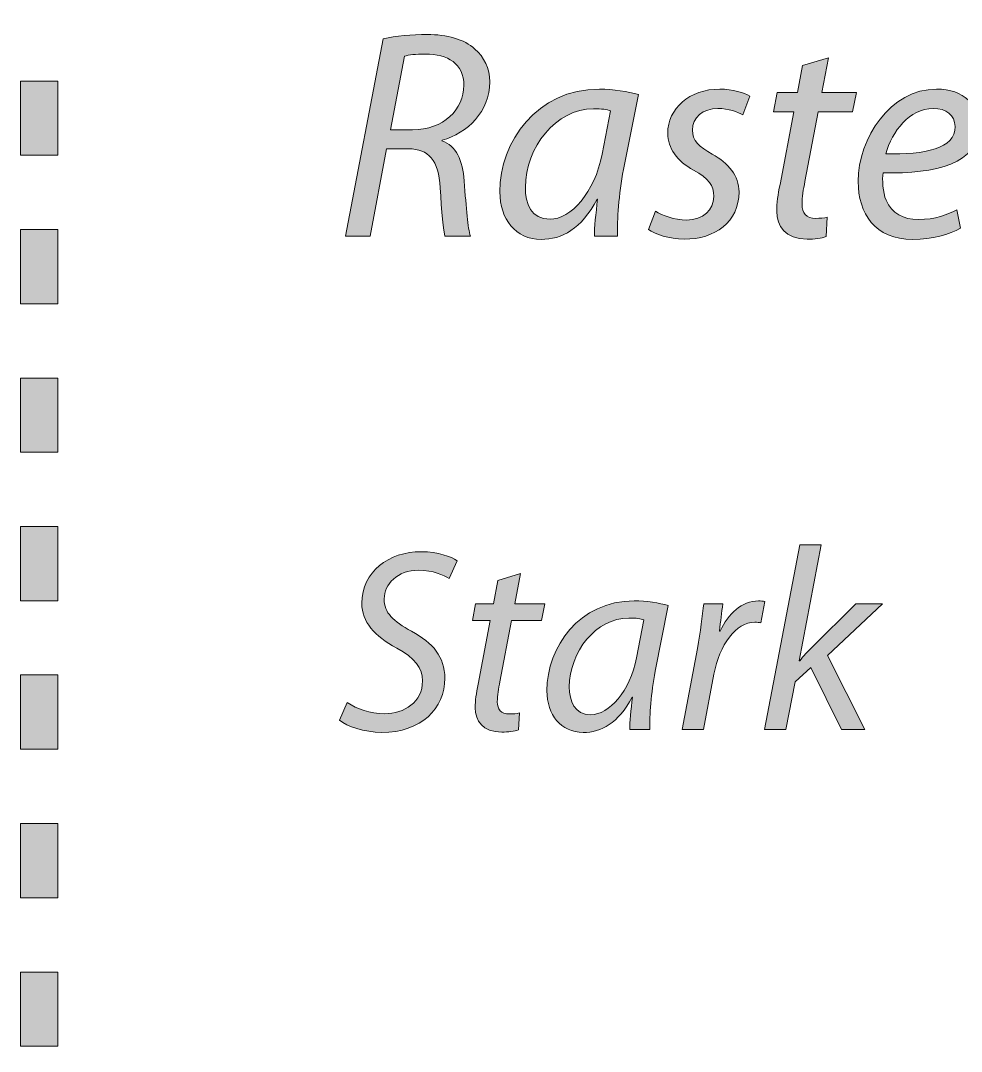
# Model space of a CAD drawing. Header units: inches. Extents: x 0 to 395, y 0 to 191.
# Drawn here: x 197.7 to 215.57, y 30.39 to 49.98 of the extents above; entities that cross this region are included whole.
import ezdxf

# ---------------------------------------------------------------- set-up
doc = ezdxf.new("R2010")
doc.units = ezdxf.units.IN
doc.header["$MEASUREMENT"] = 0
doc.layers.add('Template', color=7, linetype='Continuous')

# ---------------------------------------------------------------- blocks, each defined once
blk = doc.blocks.new('block 13')
at = {"layer": 'Template', "true_color": 0xf6921e}
h = blk.add_hatch(color=30, dxfattribs=at)
h.dxf.hatch_style = 2
edge = h.paths.add_edge_path()
edge.add_spline(control_points=[(204.592, 49.631), (204.824, 49.688), (205.14, 49.716), (205.422, 49.716), (205.8, 49.716), (206.128, 49.626), (206.331, 49.439), (206.506, 49.287), (206.614, 49.072), (206.614, 48.813), (206.614, 48.253), (206.19, 47.841), (205.71, 47.706), (205.71, 47.706), (205.705, 47.694), (205.705, 47.694), (205.975, 47.604), (206.1, 47.322), (206.128, 46.932), (206.168, 46.401), (206.196, 46.034), (206.246, 45.882), (206.246, 45.882), (205.761, 45.882), (205.761, 45.882), (205.738, 45.961), (205.699, 46.362), (205.67, 46.802), (205.642, 47.327), (205.45, 47.542), (205.072, 47.542), (205.072, 47.542), (204.654, 47.542), (204.654, 47.542), (204.654, 47.542), (204.344, 45.882), (204.344, 45.882), (204.344, 45.882), (203.875, 45.882), (203.875, 45.882), (203.875, 45.882), (204.592, 49.631), (204.592, 49.631)], knot_values=[0, 0, 0, 0, 1, 1, 1, 2, 2, 2, 3, 3, 3, 4, 4, 4, 5, 5, 5, 6, 6, 6, 7, 7, 7, 8, 8, 8, 9, 9, 9, 10, 10, 10, 11, 11, 11, 12, 12, 12, 13, 13, 13, 14, 14, 14, 14], degree=3, periodic=1)
edge = h.paths.add_edge_path()
edge.add_spline(control_points=[(204.728, 47.903), (204.728, 47.903), (205.145, 47.903), (205.145, 47.903), (205.738, 47.903), (206.122, 48.293), (206.122, 48.75), (206.122, 49.157), (205.817, 49.343), (205.388, 49.343), (205.202, 49.343), (205.083, 49.326), (204.993, 49.304), (204.993, 49.304), (204.728, 47.903), (204.728, 47.903)], knot_values=[0, 0, 0, 0, 1, 1, 1, 2, 2, 2, 3, 3, 3, 4, 4, 4, 5, 5, 5, 5], degree=3, periodic=1)
h = blk.add_hatch(color=30, dxfattribs=at)
h.dxf.hatch_style = 2
edge = h.paths.add_edge_path()
edge.add_spline(control_points=[(213.047, 49.27), (213.047, 49.27), (212.923, 48.615), (212.923, 48.615), (212.923, 48.615), (213.578, 48.615), (213.578, 48.615), (213.578, 48.615), (213.505, 48.248), (213.505, 48.248), (213.505, 48.248), (212.85, 48.248), (212.85, 48.248), (212.85, 48.248), (212.601, 46.921), (212.601, 46.921), (212.567, 46.768), (212.545, 46.627), (212.545, 46.486), (212.545, 46.322), (212.624, 46.22), (212.805, 46.22), (212.889, 46.22), (212.963, 46.226), (213.025, 46.243), (213.025, 46.243), (213.002, 45.876), (213.002, 45.876), (212.918, 45.842), (212.776, 45.825), (212.641, 45.825), (212.229, 45.825), (212.065, 46.074), (212.065, 46.356), (212.065, 46.514), (212.087, 46.667), (212.127, 46.864), (212.127, 46.864), (212.392, 48.248), (212.392, 48.248), (212.392, 48.248), (212.003, 48.248), (212.003, 48.248), (212.003, 48.248), (212.07, 48.615), (212.07, 48.615), (212.07, 48.615), (212.46, 48.615), (212.46, 48.615), (212.46, 48.615), (212.556, 49.123), (212.556, 49.123), (212.556, 49.123), (213.047, 49.27), (213.047, 49.27)], knot_values=[0, 0, 0, 0, 1, 1, 1, 2, 2, 2, 3, 3, 3, 4, 4, 4, 5, 5, 5, 6, 6, 6, 7, 7, 7, 8, 8, 8, 9, 9, 9, 10, 10, 10, 11, 11, 11, 12, 12, 12, 13, 13, 13, 14, 14, 14, 15, 15, 15, 16, 16, 16, 17, 17, 17, 18, 18, 18, 18], degree=3, periodic=1)
h = blk.add_hatch(color=30, dxfattribs=at)
h.dxf.hatch_style = 2
edge = h.paths.add_edge_path()
edge.add_spline(control_points=[(208.6, 45.882), (208.6, 46.045), (208.628, 46.305), (208.663, 46.588), (208.663, 46.588), (208.651, 46.588), (208.651, 46.588), (208.358, 46.017), (207.979, 45.82), (207.589, 45.82), (207.104, 45.82), (206.805, 46.204), (206.805, 46.723), (206.805, 47.677), (207.505, 48.677), (208.696, 48.677), (208.962, 48.677), (209.244, 48.632), (209.436, 48.575), (209.436, 48.575), (209.154, 47.147), (209.154, 47.147), (209.063, 46.672), (209.029, 46.187), (209.041, 45.882), (209.041, 45.882), (208.6, 45.882), (208.6, 45.882)], knot_values=[0, 0, 0, 0, 1, 1, 1, 2, 2, 2, 3, 3, 3, 4, 4, 4, 5, 5, 5, 6, 6, 6, 7, 7, 7, 8, 8, 8, 9, 9, 9, 9], degree=3, periodic=1)
edge = h.paths.add_edge_path()
edge.add_spline(control_points=[(208.905, 48.265), (208.843, 48.287), (208.741, 48.304), (208.583, 48.304), (207.872, 48.304), (207.29, 47.57), (207.29, 46.808), (207.29, 46.503), (207.397, 46.204), (207.759, 46.204), (208.149, 46.204), (208.612, 46.712), (208.747, 47.44), (208.747, 47.44), (208.905, 48.265), (208.905, 48.265)], knot_values=[0, 0, 0, 0, 1, 1, 1, 2, 2, 2, 3, 3, 3, 4, 4, 4, 5, 5, 5, 5], degree=3, periodic=1)
h = blk.add_hatch(color=30, dxfattribs=at)
h.dxf.hatch_style = 2
edge = h.paths.add_edge_path()
edge.add_spline(control_points=[(209.762, 46.356), (209.892, 46.277), (210.124, 46.187), (210.35, 46.187), (210.666, 46.187), (210.869, 46.39), (210.869, 46.633), (210.869, 46.847), (210.773, 46.977), (210.485, 47.135), (210.169, 47.31), (209.994, 47.553), (209.994, 47.836), (209.994, 48.31), (210.406, 48.677), (210.982, 48.677), (211.23, 48.677), (211.451, 48.609), (211.552, 48.541), (211.552, 48.541), (211.422, 48.186), (211.422, 48.186), (211.326, 48.242), (211.151, 48.31), (210.948, 48.31), (210.666, 48.31), (210.462, 48.135), (210.462, 47.898), (210.462, 47.7), (210.592, 47.576), (210.841, 47.44), (211.146, 47.271), (211.349, 47.028), (211.349, 46.723), (211.349, 46.147), (210.886, 45.825), (210.31, 45.825), (210.016, 45.831), (209.751, 45.916), (209.627, 46.012), (209.627, 46.012), (209.762, 46.356), (209.762, 46.356)], knot_values=[0, 0, 0, 0, 1, 1, 1, 2, 2, 2, 3, 3, 3, 4, 4, 4, 5, 5, 5, 6, 6, 6, 7, 7, 7, 8, 8, 8, 9, 9, 9, 10, 10, 10, 11, 11, 11, 12, 12, 12, 13, 13, 13, 14, 14, 14, 14], degree=3, periodic=1)
h = blk.add_hatch(color=30, dxfattribs=at)
h.dxf.hatch_style = 2
edge = h.paths.add_edge_path()
edge.add_spline(control_points=[(215.554, 46.034), (215.351, 45.921), (215.017, 45.82), (214.65, 45.82), (213.928, 45.82), (213.611, 46.317), (213.611, 46.921), (213.611, 47.745), (214.221, 48.677), (215.102, 48.677), (215.622, 48.677), (215.904, 48.366), (215.904, 47.971), (215.904, 47.254), (215.097, 47.068), (214.086, 47.084), (214.063, 46.966), (214.08, 46.712), (214.142, 46.565), (214.249, 46.317), (214.47, 46.198), (214.752, 46.198), (215.074, 46.198), (215.317, 46.294), (215.486, 46.384), (215.486, 46.384), (215.554, 46.034), (215.554, 46.034)], knot_values=[0, 0, 0, 0, 1, 1, 1, 2, 2, 2, 3, 3, 3, 4, 4, 4, 5, 5, 5, 6, 6, 6, 7, 7, 7, 8, 8, 8, 9, 9, 9, 9], degree=3, periodic=1)
edge = h.paths.add_edge_path()
edge.add_spline(control_points=[(215.034, 48.31), (214.588, 48.31), (214.255, 47.875), (214.136, 47.446), (214.876, 47.434), (215.452, 47.536), (215.452, 47.965), (215.452, 48.186), (215.283, 48.31), (215.034, 48.31)], knot_values=[0, 0, 0, 0, 1, 1, 1, 2, 2, 2, 3, 3, 3, 3], degree=3, periodic=1)
at = {"layer": 'Template', "lineweight": 0}
for points, knots in [([(204.592, 49.631), (204.824, 49.688), (205.14, 49.716), (205.422, 49.716), (205.8, 49.716), (206.128, 49.626), (206.331, 49.439), (206.506, 49.287), (206.614, 49.072), (206.614, 48.813), (206.614, 48.253), (206.19, 47.841), (205.71, 47.706), (205.71, 47.706), (205.705, 47.694), (205.705, 47.694), (205.975, 47.604), (206.1, 47.322), (206.128, 46.932), (206.168, 46.401), (206.196, 46.034), (206.246, 45.882), (206.246, 45.882), (205.761, 45.882), (205.761, 45.882), (205.738, 45.961), (205.699, 46.362), (205.67, 46.802), (205.642, 47.327), (205.45, 47.542), (205.072, 47.542), (205.072, 47.542), (204.654, 47.542), (204.654, 47.542), (204.654, 47.542), (204.344, 45.882), (204.344, 45.882), (204.344, 45.882), (203.875, 45.882), (203.875, 45.882), (203.875, 45.882), (204.592, 49.631), (204.592, 49.631)], [0, 0, 0, 0, 1, 1, 1, 2, 2, 2, 3, 3, 3, 4, 4, 4, 5, 5, 5, 6, 6, 6, 7, 7, 7, 8, 8, 8, 9, 9, 9, 10, 10, 10, 11, 11, 11, 12, 12, 12, 13, 13, 13, 14, 14, 14, 14]), ([(204.728, 47.903), (204.728, 47.903), (205.145, 47.903), (205.145, 47.903), (205.738, 47.903), (206.122, 48.293), (206.122, 48.75), (206.122, 49.157), (205.817, 49.343), (205.388, 49.343), (205.202, 49.343), (205.083, 49.326), (204.993, 49.304), (204.993, 49.304), (204.728, 47.903), (204.728, 47.903)], [0, 0, 0, 0, 1, 1, 1, 2, 2, 2, 3, 3, 3, 4, 4, 4, 5, 5, 5, 5]), ([(213.047, 49.27), (213.047, 49.27), (212.923, 48.615), (212.923, 48.615), (212.923, 48.615), (213.578, 48.615), (213.578, 48.615), (213.578, 48.615), (213.505, 48.248), (213.505, 48.248), (213.505, 48.248), (212.85, 48.248), (212.85, 48.248), (212.85, 48.248), (212.601, 46.921), (212.601, 46.921), (212.567, 46.768), (212.545, 46.627), (212.545, 46.486), (212.545, 46.322), (212.624, 46.22), (212.805, 46.22), (212.889, 46.22), (212.963, 46.226), (213.025, 46.243), (213.025, 46.243), (213.002, 45.876), (213.002, 45.876), (212.918, 45.842), (212.776, 45.825), (212.641, 45.825), (212.229, 45.825), (212.065, 46.074), (212.065, 46.356), (212.065, 46.514), (212.087, 46.667), (212.127, 46.864), (212.127, 46.864), (212.392, 48.248), (212.392, 48.248), (212.392, 48.248), (212.003, 48.248), (212.003, 48.248), (212.003, 48.248), (212.07, 48.615), (212.07, 48.615), (212.07, 48.615), (212.46, 48.615), (212.46, 48.615), (212.46, 48.615), (212.556, 49.123), (212.556, 49.123), (212.556, 49.123), (213.047, 49.27), (213.047, 49.27)], [0, 0, 0, 0, 1, 1, 1, 2, 2, 2, 3, 3, 3, 4, 4, 4, 5, 5, 5, 6, 6, 6, 7, 7, 7, 8, 8, 8, 9, 9, 9, 10, 10, 10, 11, 11, 11, 12, 12, 12, 13, 13, 13, 14, 14, 14, 15, 15, 15, 16, 16, 16, 17, 17, 17, 18, 18, 18, 18]), ([(208.6, 45.882), (208.6, 46.045), (208.628, 46.305), (208.663, 46.588), (208.663, 46.588), (208.651, 46.588), (208.651, 46.588), (208.358, 46.017), (207.979, 45.82), (207.589, 45.82), (207.104, 45.82), (206.805, 46.204), (206.805, 46.723), (206.805, 47.677), (207.505, 48.677), (208.696, 48.677), (208.962, 48.677), (209.244, 48.632), (209.436, 48.575), (209.436, 48.575), (209.154, 47.147), (209.154, 47.147), (209.063, 46.672), (209.029, 46.187), (209.041, 45.882), (209.041, 45.882), (208.6, 45.882), (208.6, 45.882)], [0, 0, 0, 0, 1, 1, 1, 2, 2, 2, 3, 3, 3, 4, 4, 4, 5, 5, 5, 6, 6, 6, 7, 7, 7, 8, 8, 8, 9, 9, 9, 9]), ([(209.762, 46.356), (209.892, 46.277), (210.124, 46.187), (210.35, 46.187), (210.666, 46.187), (210.869, 46.39), (210.869, 46.633), (210.869, 46.847), (210.773, 46.977), (210.485, 47.135), (210.169, 47.31), (209.994, 47.553), (209.994, 47.836), (209.994, 48.31), (210.406, 48.677), (210.982, 48.677), (211.23, 48.677), (211.451, 48.609), (211.552, 48.541), (211.552, 48.541), (211.422, 48.186), (211.422, 48.186), (211.326, 48.242), (211.151, 48.31), (210.948, 48.31), (210.666, 48.31), (210.462, 48.135), (210.462, 47.898), (210.462, 47.7), (210.592, 47.576), (210.841, 47.44), (211.146, 47.271), (211.349, 47.028), (211.349, 46.723), (211.349, 46.147), (210.886, 45.825), (210.31, 45.825), (210.016, 45.831), (209.751, 45.916), (209.627, 46.012), (209.627, 46.012), (209.762, 46.356), (209.762, 46.356)], [0, 0, 0, 0, 1, 1, 1, 2, 2, 2, 3, 3, 3, 4, 4, 4, 5, 5, 5, 6, 6, 6, 7, 7, 7, 8, 8, 8, 9, 9, 9, 10, 10, 10, 11, 11, 11, 12, 12, 12, 13, 13, 13, 14, 14, 14, 14]), ([(215.554, 46.034), (215.351, 45.921), (215.017, 45.82), (214.65, 45.82), (213.928, 45.82), (213.611, 46.317), (213.611, 46.921), (213.611, 47.745), (214.221, 48.677), (215.102, 48.677), (215.622, 48.677), (215.904, 48.366), (215.904, 47.971), (215.904, 47.254), (215.097, 47.068), (214.086, 47.084), (214.063, 46.966), (214.08, 46.712), (214.142, 46.565), (214.249, 46.317), (214.47, 46.198), (214.752, 46.198), (215.074, 46.198), (215.317, 46.294), (215.486, 46.384), (215.486, 46.384), (215.554, 46.034), (215.554, 46.034)], [0, 0, 0, 0, 1, 1, 1, 2, 2, 2, 3, 3, 3, 4, 4, 4, 5, 5, 5, 6, 6, 6, 7, 7, 7, 8, 8, 8, 9, 9, 9, 9]), ([(208.905, 48.265), (208.843, 48.287), (208.741, 48.304), (208.583, 48.304), (207.872, 48.304), (207.29, 47.57), (207.29, 46.808), (207.29, 46.503), (207.397, 46.204), (207.759, 46.204), (208.149, 46.204), (208.612, 46.712), (208.747, 47.44), (208.747, 47.44), (208.905, 48.265), (208.905, 48.265)], [0, 0, 0, 0, 1, 1, 1, 2, 2, 2, 3, 3, 3, 4, 4, 4, 5, 5, 5, 5]), ([(215.034, 48.31), (214.588, 48.31), (214.255, 47.875), (214.136, 47.446), (214.876, 47.434), (215.452, 47.536), (215.452, 47.965), (215.452, 48.186), (215.283, 48.31), (215.034, 48.31)], [0, 0, 0, 0, 1, 1, 1, 2, 2, 2, 3, 3, 3, 3])]:
    blk.add_open_spline(points, degree=3, knots=knots, dxfattribs=at)
blk = doc.blocks.new('block 24')
at = {"layer": 'Template', "true_color": 0xf6921e}
h = blk.add_hatch(color=30, dxfattribs=at)
h.dxf.hatch_style = 2
edge = h.paths.add_edge_path()
edge.add_spline(control_points=[(211.834, 36.505), (211.834, 36.505), (212.501, 40.013), (212.501, 40.013), (212.501, 40.013), (212.911, 40.013), (212.911, 40.013), (212.911, 40.013), (212.491, 37.814), (212.491, 37.814), (212.491, 37.814), (212.501, 37.814), (212.501, 37.814), (212.57, 37.898), (212.659, 37.992), (212.723, 38.057), (212.723, 38.057), (213.564, 38.897), (213.564, 38.897), (213.564, 38.897), (214.072, 38.897), (214.072, 38.897), (214.072, 38.897), (213.03, 37.913), (213.03, 37.913), (213.03, 37.913), (213.741, 36.505), (213.741, 36.505), (213.741, 36.505), (213.292, 36.505), (213.292, 36.505), (213.292, 36.505), (212.714, 37.686), (212.714, 37.686), (212.714, 37.686), (212.412, 37.414), (212.412, 37.414), (212.412, 37.414), (212.239, 36.505), (212.239, 36.505), (212.239, 36.505), (211.834, 36.505), (211.834, 36.505)], knot_values=[0, 0, 0, 0, 1, 1, 1, 2, 2, 2, 3, 3, 3, 4, 4, 4, 5, 5, 5, 6, 6, 6, 7, 7, 7, 8, 8, 8, 9, 9, 9, 10, 10, 10, 11, 11, 11, 12, 12, 12, 13, 13, 13, 14, 14, 14, 14], degree=3, periodic=1)
h = blk.add_hatch(color=30, dxfattribs=at)
h.dxf.hatch_style = 2
edge = h.paths.add_edge_path()
edge.add_spline(control_points=[(203.907, 37.019), (204.09, 36.895), (204.337, 36.806), (204.614, 36.806), (204.99, 36.806), (205.336, 37.029), (205.336, 37.429), (205.336, 37.676), (205.197, 37.864), (204.846, 38.052), (204.421, 38.284), (204.184, 38.551), (204.184, 38.906), (204.184, 39.505), (204.698, 39.885), (205.311, 39.885), (205.637, 39.885), (205.879, 39.791), (205.993, 39.712), (205.993, 39.712), (205.844, 39.376), (205.844, 39.376), (205.741, 39.44), (205.533, 39.534), (205.266, 39.534), (204.856, 39.534), (204.609, 39.262), (204.609, 38.991), (204.609, 38.719), (204.777, 38.565), (205.128, 38.373), (205.538, 38.15), (205.76, 37.888), (205.76, 37.479), (205.76, 36.905), (205.311, 36.45), (204.56, 36.45), (204.229, 36.456), (203.898, 36.559), (203.759, 36.683), (203.759, 36.683), (203.907, 37.019), (203.907, 37.019)], knot_values=[0, 0, 0, 0, 1, 1, 1, 2, 2, 2, 3, 3, 3, 4, 4, 4, 5, 5, 5, 6, 6, 6, 7, 7, 7, 8, 8, 8, 9, 9, 9, 10, 10, 10, 11, 11, 11, 12, 12, 12, 13, 13, 13, 14, 14, 14, 14], degree=3, periodic=1)
h = blk.add_hatch(color=30, dxfattribs=at)
h.dxf.hatch_style = 2
edge = h.paths.add_edge_path()
edge.add_spline(control_points=[(207.197, 39.47), (207.197, 39.47), (207.088, 38.897), (207.088, 38.897), (207.088, 38.897), (207.662, 38.897), (207.662, 38.897), (207.662, 38.897), (207.597, 38.575), (207.597, 38.575), (207.597, 38.575), (207.024, 38.575), (207.024, 38.575), (207.024, 38.575), (206.807, 37.414), (206.807, 37.414), (206.777, 37.281), (206.757, 37.157), (206.757, 37.034), (206.757, 36.89), (206.826, 36.802), (206.984, 36.802), (207.059, 36.802), (207.123, 36.806), (207.177, 36.821), (207.177, 36.821), (207.157, 36.5), (207.157, 36.5), (207.083, 36.47), (206.96, 36.456), (206.841, 36.456), (206.48, 36.456), (206.337, 36.673), (206.337, 36.92), (206.337, 37.058), (206.357, 37.192), (206.392, 37.365), (206.392, 37.365), (206.624, 38.575), (206.624, 38.575), (206.624, 38.575), (206.283, 38.575), (206.283, 38.575), (206.283, 38.575), (206.342, 38.897), (206.342, 38.897), (206.342, 38.897), (206.683, 38.897), (206.683, 38.897), (206.683, 38.897), (206.767, 39.341), (206.767, 39.341), (206.767, 39.341), (207.197, 39.47), (207.197, 39.47)], knot_values=[0, 0, 0, 0, 1, 1, 1, 2, 2, 2, 3, 3, 3, 4, 4, 4, 5, 5, 5, 6, 6, 6, 7, 7, 7, 8, 8, 8, 9, 9, 9, 10, 10, 10, 11, 11, 11, 12, 12, 12, 13, 13, 13, 14, 14, 14, 15, 15, 15, 16, 16, 16, 17, 17, 17, 18, 18, 18, 18], degree=3, periodic=1)
h = blk.add_hatch(color=30, dxfattribs=at)
h.dxf.hatch_style = 2
edge = h.paths.add_edge_path()
edge.add_spline(control_points=[(209.272, 36.505), (209.272, 36.648), (209.296, 36.876), (209.326, 37.123), (209.326, 37.123), (209.316, 37.123), (209.316, 37.123), (209.059, 36.623), (208.728, 36.45), (208.387, 36.45), (207.962, 36.45), (207.7, 36.787), (207.7, 37.241), (207.7, 38.076), (208.313, 38.951), (209.356, 38.951), (209.588, 38.951), (209.835, 38.911), (210.003, 38.862), (210.003, 38.862), (209.756, 37.612), (209.756, 37.612), (209.677, 37.197), (209.647, 36.772), (209.657, 36.505), (209.657, 36.505), (209.272, 36.505), (209.272, 36.505)], knot_values=[0, 0, 0, 0, 1, 1, 1, 2, 2, 2, 3, 3, 3, 4, 4, 4, 5, 5, 5, 6, 6, 6, 7, 7, 7, 8, 8, 8, 9, 9, 9, 9], degree=3, periodic=1)
edge = h.paths.add_edge_path()
edge.add_spline(control_points=[(209.539, 38.59), (209.484, 38.61), (209.395, 38.625), (209.257, 38.625), (208.634, 38.625), (208.125, 37.983), (208.125, 37.315), (208.125, 37.049), (208.219, 36.787), (208.535, 36.787), (208.876, 36.787), (209.282, 37.231), (209.4, 37.869), (209.4, 37.869), (209.539, 38.59), (209.539, 38.59)], knot_values=[0, 0, 0, 0, 1, 1, 1, 2, 2, 2, 3, 3, 3, 4, 4, 4, 5, 5, 5, 5], degree=3, periodic=1)
h = blk.add_hatch(color=30, dxfattribs=at)
h.dxf.hatch_style = 2
edge = h.paths.add_edge_path()
edge.add_spline(control_points=[(210.268, 36.505), (210.268, 36.505), (210.56, 38.047), (210.56, 38.047), (210.614, 38.358), (210.654, 38.674), (210.678, 38.897), (210.678, 38.897), (211.039, 38.897), (211.039, 38.897), (211.019, 38.729), (211, 38.561), (210.975, 38.378), (210.975, 38.378), (210.99, 38.378), (210.99, 38.378), (211.143, 38.704), (211.4, 38.951), (211.721, 38.951), (211.761, 38.951), (211.805, 38.946), (211.84, 38.941), (211.84, 38.941), (211.761, 38.536), (211.761, 38.536), (211.731, 38.541), (211.691, 38.546), (211.647, 38.546), (211.291, 38.546), (210.975, 38.116), (210.871, 37.557), (210.871, 37.557), (210.673, 36.505), (210.673, 36.505), (210.673, 36.505), (210.268, 36.505), (210.268, 36.505)], knot_values=[0, 0, 0, 0, 1, 1, 1, 2, 2, 2, 3, 3, 3, 4, 4, 4, 5, 5, 5, 6, 6, 6, 7, 7, 7, 8, 8, 8, 9, 9, 9, 10, 10, 10, 11, 11, 11, 12, 12, 12, 12], degree=3, periodic=1)
at = {"layer": 'Template', "lineweight": 0}
for points, knots in [([(211.834, 36.505), (211.834, 36.505), (212.501, 40.013), (212.501, 40.013), (212.501, 40.013), (212.911, 40.013), (212.911, 40.013), (212.911, 40.013), (212.491, 37.814), (212.491, 37.814), (212.491, 37.814), (212.501, 37.814), (212.501, 37.814), (212.57, 37.898), (212.659, 37.992), (212.723, 38.057), (212.723, 38.057), (213.564, 38.897), (213.564, 38.897), (213.564, 38.897), (214.072, 38.897), (214.072, 38.897), (214.072, 38.897), (213.03, 37.913), (213.03, 37.913), (213.03, 37.913), (213.741, 36.505), (213.741, 36.505), (213.741, 36.505), (213.292, 36.505), (213.292, 36.505), (213.292, 36.505), (212.714, 37.686), (212.714, 37.686), (212.714, 37.686), (212.412, 37.414), (212.412, 37.414), (212.412, 37.414), (212.239, 36.505), (212.239, 36.505), (212.239, 36.505), (211.834, 36.505), (211.834, 36.505)], [0, 0, 0, 0, 1, 1, 1, 2, 2, 2, 3, 3, 3, 4, 4, 4, 5, 5, 5, 6, 6, 6, 7, 7, 7, 8, 8, 8, 9, 9, 9, 10, 10, 10, 11, 11, 11, 12, 12, 12, 13, 13, 13, 14, 14, 14, 14]), ([(203.907, 37.019), (204.09, 36.895), (204.337, 36.806), (204.614, 36.806), (204.99, 36.806), (205.336, 37.029), (205.336, 37.429), (205.336, 37.676), (205.197, 37.864), (204.846, 38.052), (204.421, 38.284), (204.184, 38.551), (204.184, 38.906), (204.184, 39.505), (204.698, 39.885), (205.311, 39.885), (205.637, 39.885), (205.879, 39.791), (205.993, 39.712), (205.993, 39.712), (205.844, 39.376), (205.844, 39.376), (205.741, 39.44), (205.533, 39.534), (205.266, 39.534), (204.856, 39.534), (204.609, 39.262), (204.609, 38.991), (204.609, 38.719), (204.777, 38.565), (205.128, 38.373), (205.538, 38.15), (205.76, 37.888), (205.76, 37.479), (205.76, 36.905), (205.311, 36.45), (204.56, 36.45), (204.229, 36.456), (203.898, 36.559), (203.759, 36.683), (203.759, 36.683), (203.907, 37.019), (203.907, 37.019)], [0, 0, 0, 0, 1, 1, 1, 2, 2, 2, 3, 3, 3, 4, 4, 4, 5, 5, 5, 6, 6, 6, 7, 7, 7, 8, 8, 8, 9, 9, 9, 10, 10, 10, 11, 11, 11, 12, 12, 12, 13, 13, 13, 14, 14, 14, 14]), ([(207.197, 39.47), (207.197, 39.47), (207.088, 38.897), (207.088, 38.897), (207.088, 38.897), (207.662, 38.897), (207.662, 38.897), (207.662, 38.897), (207.597, 38.575), (207.597, 38.575), (207.597, 38.575), (207.024, 38.575), (207.024, 38.575), (207.024, 38.575), (206.807, 37.414), (206.807, 37.414), (206.777, 37.281), (206.757, 37.157), (206.757, 37.034), (206.757, 36.89), (206.826, 36.802), (206.984, 36.802), (207.059, 36.802), (207.123, 36.806), (207.177, 36.821), (207.177, 36.821), (207.157, 36.5), (207.157, 36.5), (207.083, 36.47), (206.96, 36.456), (206.841, 36.456), (206.48, 36.456), (206.337, 36.673), (206.337, 36.92), (206.337, 37.058), (206.357, 37.192), (206.392, 37.365), (206.392, 37.365), (206.624, 38.575), (206.624, 38.575), (206.624, 38.575), (206.283, 38.575), (206.283, 38.575), (206.283, 38.575), (206.342, 38.897), (206.342, 38.897), (206.342, 38.897), (206.683, 38.897), (206.683, 38.897), (206.683, 38.897), (206.767, 39.341), (206.767, 39.341), (206.767, 39.341), (207.197, 39.47), (207.197, 39.47)], [0, 0, 0, 0, 1, 1, 1, 2, 2, 2, 3, 3, 3, 4, 4, 4, 5, 5, 5, 6, 6, 6, 7, 7, 7, 8, 8, 8, 9, 9, 9, 10, 10, 10, 11, 11, 11, 12, 12, 12, 13, 13, 13, 14, 14, 14, 15, 15, 15, 16, 16, 16, 17, 17, 17, 18, 18, 18, 18]), ([(209.272, 36.505), (209.272, 36.648), (209.296, 36.876), (209.326, 37.123), (209.326, 37.123), (209.316, 37.123), (209.316, 37.123), (209.059, 36.623), (208.728, 36.45), (208.387, 36.45), (207.962, 36.45), (207.7, 36.787), (207.7, 37.241), (207.7, 38.076), (208.313, 38.951), (209.356, 38.951), (209.588, 38.951), (209.835, 38.911), (210.003, 38.862), (210.003, 38.862), (209.756, 37.612), (209.756, 37.612), (209.677, 37.197), (209.647, 36.772), (209.657, 36.505), (209.657, 36.505), (209.272, 36.505), (209.272, 36.505)], [0, 0, 0, 0, 1, 1, 1, 2, 2, 2, 3, 3, 3, 4, 4, 4, 5, 5, 5, 6, 6, 6, 7, 7, 7, 8, 8, 8, 9, 9, 9, 9]), ([(210.268, 36.505), (210.268, 36.505), (210.56, 38.047), (210.56, 38.047), (210.614, 38.358), (210.654, 38.674), (210.678, 38.897), (210.678, 38.897), (211.039, 38.897), (211.039, 38.897), (211.019, 38.729), (211, 38.561), (210.975, 38.378), (210.975, 38.378), (210.99, 38.378), (210.99, 38.378), (211.143, 38.704), (211.4, 38.951), (211.721, 38.951), (211.761, 38.951), (211.805, 38.946), (211.84, 38.941), (211.84, 38.941), (211.761, 38.536), (211.761, 38.536), (211.731, 38.541), (211.691, 38.546), (211.647, 38.546), (211.291, 38.546), (210.975, 38.116), (210.871, 37.557), (210.871, 37.557), (210.673, 36.505), (210.673, 36.505), (210.673, 36.505), (210.268, 36.505), (210.268, 36.505)], [0, 0, 0, 0, 1, 1, 1, 2, 2, 2, 3, 3, 3, 4, 4, 4, 5, 5, 5, 6, 6, 6, 7, 7, 7, 8, 8, 8, 9, 9, 9, 10, 10, 10, 11, 11, 11, 12, 12, 12, 12]), ([(209.539, 38.59), (209.484, 38.61), (209.395, 38.625), (209.257, 38.625), (208.634, 38.625), (208.125, 37.983), (208.125, 37.315), (208.125, 37.049), (208.219, 36.787), (208.535, 36.787), (208.876, 36.787), (209.282, 37.231), (209.4, 37.869), (209.4, 37.869), (209.539, 38.59), (209.539, 38.59)], [0, 0, 0, 0, 1, 1, 1, 2, 2, 2, 3, 3, 3, 4, 4, 4, 5, 5, 5, 5])]:
    blk.add_open_spline(points, degree=3, knots=knots, dxfattribs=at)
blk = doc.blocks.new('block 9')
at = {"layer": 'Template'}
for name in ['block 13', 'block 24']:
    blk.add_blockref(name, (0, 0), dxfattribs=at)
blk = doc.blocks.new('block 33')
at = {"layer": 'Template', "true_color": 0xf6921e}
h = blk.add_hatch(color=30, dxfattribs=at)
h.dxf.hatch_style = 2
h.paths.add_polyline_path([(320.469, -0.205), (318.705, -0.205), (318.705, 0.5), (319.764, 0.5), (319.764, 0.853), (320.469, 0.853)])
h.paths.add_polyline_path([(317.294, -0.205), (315.883, -0.205), (315.883, 0.5), (317.294, 0.5)])
h.paths.add_polyline_path([(314.472, -0.205), (313.061, -0.205), (313.061, 0.5), (314.472, 0.5)])
h.paths.add_polyline_path([(311.65, -0.205), (310.239, -0.205), (310.239, 0.5), (311.65, 0.5)])
h.paths.add_polyline_path([(308.828, -0.205), (307.417, -0.205), (307.417, 0.5), (308.828, 0.5)])
h.paths.add_polyline_path([(306.005, -0.205), (304.594, -0.205), (304.594, 0.5), (306.005, 0.5)])
h.paths.add_polyline_path([(303.183, -0.205), (301.772, -0.205), (301.772, 0.5), (303.183, 0.5)])
h.paths.add_polyline_path([(300.361, -0.205), (298.95, -0.205), (298.95, 0.5), (300.361, 0.5)])
h.paths.add_polyline_path([(297.539, -0.205), (296.128, -0.205), (296.128, 0.5), (297.539, 0.5)])
h.paths.add_polyline_path([(294.717, -0.205), (293.305, -0.205), (293.305, 0.5), (294.717, 0.5)])
h.paths.add_polyline_path([(291.894, -0.205), (290.483, -0.205), (290.483, 0.5), (291.894, 0.5)])
h.paths.add_polyline_path([(289.072, -0.205), (287.661, -0.205), (287.661, 0.5), (289.072, 0.5)])
h.paths.add_polyline_path([(286.25, -0.205), (284.839, -0.205), (284.839, 0.5), (286.25, 0.5)])
h.paths.add_polyline_path([(283.428, -0.205), (282.017, -0.205), (282.017, 0.5), (283.428, 0.5)])
h.paths.add_polyline_path([(280.605, -0.205), (279.194, -0.205), (279.194, 0.5), (280.605, 0.5)])
h.paths.add_polyline_path([(277.783, -0.205), (276.372, -0.205), (276.372, 0.5), (277.783, 0.5)])
h.paths.add_polyline_path([(274.961, -0.205), (273.55, -0.205), (273.55, 0.5), (274.961, 0.5)])
h.paths.add_polyline_path([(272.139, -0.205), (270.728, -0.205), (270.728, 0.5), (272.139, 0.5)])
h.paths.add_polyline_path([(269.317, -0.205), (267.905, -0.205), (267.905, 0.5), (269.317, 0.5)])
h.paths.add_polyline_path([(266.494, -0.205), (265.083, -0.205), (265.083, 0.5), (266.494, 0.5)])
h.paths.add_polyline_path([(263.672, -0.205), (262.261, -0.205), (262.261, 0.5), (263.672, 0.5)])
h.paths.add_polyline_path([(260.85, -0.205), (259.439, -0.205), (259.439, 0.5), (260.85, 0.5)])
h.paths.add_polyline_path([(258.028, -0.205), (256.617, -0.205), (256.617, 0.5), (258.028, 0.5)])
h.paths.add_polyline_path([(255.205, -0.205), (253.794, -0.205), (253.794, 0.5), (255.205, 0.5)])
h.paths.add_polyline_path([(252.383, -0.205), (250.972, -0.205), (250.972, 0.5), (252.383, 0.5)])
h.paths.add_polyline_path([(249.561, -0.205), (248.15, -0.205), (248.15, 0.5), (249.561, 0.5)])
h.paths.add_polyline_path([(246.739, -0.205), (245.328, -0.205), (245.328, 0.5), (246.739, 0.5)])
h.paths.add_polyline_path([(243.917, -0.205), (242.505, -0.205), (242.505, 0.5), (243.917, 0.5)])
h.paths.add_polyline_path([(241.094, -0.205), (239.683, -0.205), (239.683, 0.5), (241.094, 0.5)])
h.paths.add_polyline_path([(238.272, -0.205), (236.861, -0.205), (236.861, 0.5), (238.272, 0.5)])
h.paths.add_polyline_path([(235.45, -0.205), (234.039, -0.205), (234.039, 0.5), (235.45, 0.5)])
h.paths.add_polyline_path([(232.628, -0.205), (231.217, -0.205), (231.217, 0.5), (232.628, 0.5)])
h.paths.add_polyline_path([(229.805, -0.205), (228.394, -0.205), (228.394, 0.5), (229.805, 0.5)])
h.paths.add_polyline_path([(226.983, -0.205), (225.572, -0.205), (225.572, 0.5), (226.983, 0.5)])
h.paths.add_polyline_path([(224.161, -0.205), (222.75, -0.205), (222.75, 0.5), (224.161, 0.5)])
h.paths.add_polyline_path([(221.339, -0.205), (219.928, -0.205), (219.928, 0.5), (221.339, 0.5)])
h.paths.add_polyline_path([(218.517, -0.205), (217.105, -0.205), (217.105, 0.5), (218.517, 0.5)])
h.paths.add_polyline_path([(215.694, -0.205), (214.283, -0.205), (214.283, 0.5), (215.694, 0.5)])
h.paths.add_polyline_path([(212.872, -0.205), (211.461, -0.205), (211.461, 0.5), (212.872, 0.5)])
h.paths.add_polyline_path([(210.05, -0.205), (208.639, -0.205), (208.639, 0.5), (210.05, 0.5)])
h.paths.add_polyline_path([(207.228, -0.205), (205.817, -0.205), (205.817, 0.5), (207.228, 0.5)])
h.paths.add_polyline_path([(204.405, -0.205), (202.994, -0.205), (202.994, 0.5), (204.405, 0.5)])
h.paths.add_polyline_path([(201.583, -0.205), (200.172, -0.205), (200.172, 0.5), (201.583, 0.5)])
h.paths.add_polyline_path([(198.761, -0.205), (197.703, -0.205), (197.703, 0.853), (198.408, 0.853), (198.408, 0.5), (198.761, 0.5)])
h.paths.add_polyline_path([(320.469, 2.264), (319.764, 2.264), (319.764, 3.675), (320.469, 3.675)])
h.paths.add_polyline_path([(198.408, 2.264), (197.703, 2.264), (197.703, 3.675), (198.408, 3.675)])
h.paths.add_polyline_path([(320.469, 5.086), (319.764, 5.086), (319.764, 6.497), (320.469, 6.497)])
h.paths.add_polyline_path([(198.408, 5.086), (197.703, 5.086), (197.703, 6.497), (198.408, 6.497)])
h.paths.add_polyline_path([(320.469, 7.909), (319.764, 7.909), (319.764, 9.32), (320.469, 9.32)])
h.paths.add_polyline_path([(198.408, 7.909), (197.703, 7.909), (197.703, 9.32), (198.408, 9.32)])
h.paths.add_polyline_path([(320.469, 10.731), (319.764, 10.731), (319.764, 12.142), (320.469, 12.142)])
h.paths.add_polyline_path([(198.408, 10.731), (197.703, 10.731), (197.703, 12.142), (198.408, 12.142)])
h.paths.add_polyline_path([(320.469, 13.553), (319.764, 13.553), (319.764, 14.964), (320.469, 14.964)])
h.paths.add_polyline_path([(198.408, 13.553), (197.703, 13.553), (197.703, 14.964), (198.408, 14.964)])
h.paths.add_polyline_path([(320.469, 16.375), (319.764, 16.375), (319.764, 17.786), (320.469, 17.786)])
h.paths.add_polyline_path([(198.408, 16.375), (197.703, 16.375), (197.703, 17.786), (198.408, 17.786)])
h.paths.add_polyline_path([(320.469, 19.197), (319.764, 19.197), (319.764, 20.609), (320.469, 20.609)])
h.paths.add_polyline_path([(198.408, 19.197), (197.703, 19.197), (197.703, 20.609), (198.408, 20.609)])
h.paths.add_polyline_path([(320.469, 22.02), (319.764, 22.02), (319.764, 23.431), (320.469, 23.431)])
h.paths.add_polyline_path([(198.408, 22.02), (197.703, 22.02), (197.703, 23.431), (198.408, 23.431)])
h.paths.add_polyline_path([(320.469, 24.842), (319.764, 24.842), (319.764, 26.253), (320.469, 26.253)])
h.paths.add_polyline_path([(198.408, 24.842), (197.703, 24.842), (197.703, 26.253), (198.408, 26.253)])
h.paths.add_polyline_path([(320.469, 27.664), (319.764, 27.664), (319.764, 29.075), (320.469, 29.075)])
h.paths.add_polyline_path([(198.408, 27.664), (197.703, 27.664), (197.703, 29.075), (198.408, 29.075)])
h.paths.add_polyline_path([(320.469, 30.486), (319.764, 30.486), (319.764, 31.897), (320.469, 31.897)])
h.paths.add_polyline_path([(198.408, 30.486), (197.703, 30.486), (197.703, 31.897), (198.408, 31.897)])
h.paths.add_polyline_path([(320.469, 33.309), (319.764, 33.309), (319.764, 34.72), (320.469, 34.72)])
h.paths.add_polyline_path([(198.408, 33.309), (197.703, 33.309), (197.703, 34.72), (198.408, 34.72)])
h.paths.add_polyline_path([(320.469, 36.131), (319.764, 36.131), (319.764, 37.542), (320.469, 37.542)])
h.paths.add_polyline_path([(198.408, 36.131), (197.703, 36.131), (197.703, 37.542), (198.408, 37.542)])
h.paths.add_polyline_path([(320.469, 38.953), (319.764, 38.953), (319.764, 40.364), (320.469, 40.364)])
h.paths.add_polyline_path([(198.408, 38.953), (197.703, 38.953), (197.703, 40.364), (198.408, 40.364)])
h.paths.add_polyline_path([(320.469, 41.775), (319.764, 41.775), (319.764, 43.186), (320.469, 43.186)])
h.paths.add_polyline_path([(198.408, 41.775), (197.703, 41.775), (197.703, 43.186), (198.408, 43.186)])
h.paths.add_polyline_path([(320.469, 44.597), (319.764, 44.597), (319.764, 46.009), (320.469, 46.009)])
h.paths.add_polyline_path([(198.408, 44.597), (197.703, 44.597), (197.703, 46.009), (198.408, 46.009)])
h.paths.add_polyline_path([(320.469, 47.42), (319.764, 47.42), (319.764, 48.831), (320.469, 48.831)])
h.paths.add_polyline_path([(198.408, 47.42), (197.703, 47.42), (197.703, 48.831), (198.408, 48.831)])
h.paths.add_polyline_path([(320.469, 50.242), (319.764, 50.242), (319.764, 51.653), (320.469, 51.653)])
h.paths.add_polyline_path([(198.408, 50.242), (197.703, 50.242), (197.703, 51.653), (198.408, 51.653)])
h.paths.add_polyline_path([(320.469, 53.064), (319.764, 53.064), (319.764, 54.475), (320.469, 54.475)])
h.paths.add_polyline_path([(198.408, 53.064), (197.703, 53.064), (197.703, 54.475), (198.408, 54.475)])
h.paths.add_polyline_path([(320.469, 55.886), (319.764, 55.886), (319.764, 57.297), (320.469, 57.297)])
h.paths.add_polyline_path([(198.408, 55.886), (197.703, 55.886), (197.703, 57.297), (198.408, 57.297)])
h.paths.add_polyline_path([(320.469, 58.709), (319.764, 58.709), (319.764, 60.12), (320.469, 60.12)])
h.paths.add_polyline_path([(198.408, 58.709), (197.703, 58.709), (197.703, 60.12), (198.408, 60.12)])
h.paths.add_polyline_path([(320.469, 61.531), (319.764, 61.531), (319.764, 62.942), (320.469, 62.942)])
h.paths.add_polyline_path([(198.408, 61.531), (197.703, 61.531), (197.703, 62.942), (198.408, 62.942)])
h.paths.add_polyline_path([(320.469, 64.353), (319.764, 64.353), (319.764, 65.764), (320.469, 65.764)])
h.paths.add_polyline_path([(198.408, 64.353), (197.703, 64.353), (197.703, 65.764), (198.408, 65.764)])
h.paths.add_polyline_path([(320.469, 67.175), (319.764, 67.175), (319.764, 68.586), (320.469, 68.586)])
h.paths.add_polyline_path([(198.408, 67.175), (197.703, 67.175), (197.703, 68.586), (198.408, 68.586)])
h.paths.add_polyline_path([(320.469, 69.997), (319.764, 69.997), (319.764, 71.409), (320.469, 71.409)])
h.paths.add_polyline_path([(198.408, 69.997), (197.703, 69.997), (197.703, 71.409), (198.408, 71.409)])
h.paths.add_polyline_path([(320.469, 72.82), (319.764, 72.82), (319.764, 74.231), (320.469, 74.231)])
h.paths.add_polyline_path([(198.408, 72.82), (197.703, 72.82), (197.703, 74.231), (198.408, 74.231)])
h.paths.add_polyline_path([(320.469, 75.642), (319.764, 75.642), (319.764, 77.053), (320.469, 77.053)])
h.paths.add_polyline_path([(198.408, 75.642), (197.703, 75.642), (197.703, 77.053), (198.408, 77.053)])
h.paths.add_polyline_path([(320.469, 78.464), (319.764, 78.464), (319.764, 79.875), (320.469, 79.875)])
h.paths.add_polyline_path([(198.408, 78.464), (197.703, 78.464), (197.703, 79.875), (198.408, 79.875)])
h.paths.add_polyline_path([(320.469, 81.286), (319.764, 81.286), (319.764, 82.697), (320.469, 82.697)])
h.paths.add_polyline_path([(198.408, 81.286), (197.703, 81.286), (197.703, 82.697), (198.408, 82.697)])
h.paths.add_polyline_path([(320.469, 84.109), (319.764, 84.109), (319.764, 85.52), (320.469, 85.52)])
h.paths.add_polyline_path([(198.408, 84.109), (197.703, 84.109), (197.703, 85.52), (198.408, 85.52)])
h.paths.add_polyline_path([(320.469, 86.931), (319.764, 86.931), (319.764, 88.342), (320.469, 88.342)])
h.paths.add_polyline_path([(198.408, 86.931), (197.703, 86.931), (197.703, 88.342), (198.408, 88.342)])
h.paths.add_polyline_path([(320.469, 89.753), (319.764, 89.753), (319.764, 91.164), (320.469, 91.164)])
h.paths.add_polyline_path([(198.408, 89.753), (197.703, 89.753), (197.703, 91.164), (198.408, 91.164)])
h.paths.add_polyline_path([(320.469, 92.575), (319.764, 92.575), (319.764, 93.986), (320.469, 93.986)])
h.paths.add_polyline_path([(198.408, 92.575), (197.703, 92.575), (197.703, 93.986), (198.408, 93.986)])
h.paths.add_polyline_path([(198.408, 95.397), (197.703, 95.397), (197.703, 96.809), (198.408, 96.809)])
h.paths.add_polyline_path([(320.469, 95.397), (319.764, 95.397), (319.764, 96.809), (320.469, 96.809)])
h.paths.add_polyline_path([(320.469, 98.22), (319.764, 98.22), (319.764, 99.631), (320.469, 99.631)])
h.paths.add_polyline_path([(198.408, 98.22), (197.703, 98.22), (197.703, 99.631), (198.408, 99.631)])
h.paths.add_polyline_path([(320.469, 101.042), (319.764, 101.042), (319.764, 102.453), (320.469, 102.453)])
h.paths.add_polyline_path([(198.408, 101.042), (197.703, 101.042), (197.703, 102.453), (198.408, 102.453)])
h.paths.add_polyline_path([(320.469, 103.864), (319.764, 103.864), (319.764, 105.275), (320.469, 105.275)])
h.paths.add_polyline_path([(198.408, 103.864), (197.703, 103.864), (197.703, 105.275), (198.408, 105.275)])
h.paths.add_polyline_path([(320.469, 106.686), (319.764, 106.686), (319.764, 108.097), (320.469, 108.097)])
h.paths.add_polyline_path([(198.408, 106.686), (197.703, 106.686), (197.703, 108.097), (198.408, 108.097)])
h.paths.add_polyline_path([(320.469, 109.509), (319.764, 109.509), (319.764, 110.92), (320.469, 110.92)])
h.paths.add_polyline_path([(198.408, 109.509), (197.703, 109.509), (197.703, 110.92), (198.408, 110.92)])
h.paths.add_polyline_path([(320.469, 112.331), (319.764, 112.331), (319.764, 113.742), (320.469, 113.742)])
h.paths.add_polyline_path([(198.408, 112.331), (197.703, 112.331), (197.703, 113.742), (198.408, 113.742)])
h.paths.add_polyline_path([(320.469, 115.153), (319.764, 115.153), (319.764, 116.564), (320.469, 116.564)])
h.paths.add_polyline_path([(198.408, 115.153), (197.703, 115.153), (197.703, 116.564), (198.408, 116.564)])
h.paths.add_polyline_path([(320.469, 117.975), (319.764, 117.975), (319.764, 119.386), (320.469, 119.386)])
h.paths.add_polyline_path([(198.408, 117.975), (197.703, 117.975), (197.703, 119.386), (198.408, 119.386)])
h.paths.add_polyline_path([(320.469, 120.797), (319.764, 120.797), (319.764, 122.209), (320.469, 122.209)])
h.paths.add_polyline_path([(198.408, 120.797), (197.703, 120.797), (197.703, 122.209), (198.408, 122.209)])
h.paths.add_polyline_path([(320.469, 123.62), (319.764, 123.62), (319.764, 125.031), (320.469, 125.031)])
h.paths.add_polyline_path([(198.408, 123.62), (197.703, 123.62), (197.703, 125.031), (198.408, 125.031)])
h.paths.add_polyline_path([(320.469, 126.442), (319.764, 126.442), (319.764, 127.853), (320.469, 127.853)])
h.paths.add_polyline_path([(198.408, 126.442), (197.703, 126.442), (197.703, 127.853), (198.408, 127.853)])
h.paths.add_polyline_path([(320.469, 129.264), (319.764, 129.264), (319.764, 130.675), (320.469, 130.675)])
h.paths.add_polyline_path([(198.408, 129.264), (197.703, 129.264), (197.703, 130.675), (198.408, 130.675)])
h.paths.add_polyline_path([(320.469, 132.086), (319.764, 132.086), (319.764, 133.497), (320.469, 133.497)])
h.paths.add_polyline_path([(198.408, 132.086), (197.703, 132.086), (197.703, 133.497), (198.408, 133.497)])
h.paths.add_polyline_path([(320.469, 134.909), (319.764, 134.909), (319.764, 136.32), (320.469, 136.32)])
h.paths.add_polyline_path([(198.408, 134.909), (197.703, 134.909), (197.703, 136.32), (198.408, 136.32)])
h.paths.add_polyline_path([(320.469, 137.731), (319.764, 137.731), (319.764, 139.142), (320.469, 139.142)])
h.paths.add_polyline_path([(198.408, 137.731), (197.703, 137.731), (197.703, 139.142), (198.408, 139.142)])
h.paths.add_polyline_path([(320.469, 140.553), (319.764, 140.553), (319.764, 141.964), (320.469, 141.964)])
h.paths.add_polyline_path([(198.408, 140.553), (197.703, 140.553), (197.703, 141.964), (198.408, 141.964)])
h.paths.add_polyline_path([(320.469, 143.375), (319.764, 143.375), (319.764, 144.786), (320.469, 144.786)])
h.paths.add_polyline_path([(198.408, 143.375), (197.703, 143.375), (197.703, 144.786), (198.408, 144.786)])
h.paths.add_polyline_path([(320.469, 146.197), (319.764, 146.197), (319.764, 147.609), (320.469, 147.609)])
h.paths.add_polyline_path([(198.408, 146.197), (197.703, 146.197), (197.703, 147.609), (198.408, 147.609)])
h.paths.add_polyline_path([(320.469, 149.02), (319.764, 149.02), (319.764, 150.431), (320.469, 150.431)])
h.paths.add_polyline_path([(198.408, 149.02), (197.703, 149.02), (197.703, 150.431), (198.408, 150.431)])
h.paths.add_polyline_path([(320.469, 151.842), (319.764, 151.842), (319.764, 153.253), (320.469, 153.253)])
h.paths.add_polyline_path([(198.408, 151.842), (197.703, 151.842), (197.703, 153.253), (198.408, 153.253)])
h.paths.add_polyline_path([(320.469, 154.664), (319.058, 154.664), (319.058, 155.37), (320.469, 155.37)])
h.paths.add_polyline_path([(317.647, 154.664), (316.236, 154.664), (316.236, 155.37), (317.647, 155.37)])
h.paths.add_polyline_path([(314.825, 154.664), (313.414, 154.664), (313.414, 155.37), (314.825, 155.37)])
h.paths.add_polyline_path([(312.003, 154.664), (310.592, 154.664), (310.592, 155.37), (312.003, 155.37)])
h.paths.add_polyline_path([(309.18, 154.664), (307.769, 154.664), (307.769, 155.37), (309.18, 155.37)])
h.paths.add_polyline_path([(306.358, 154.664), (304.947, 154.664), (304.947, 155.37), (306.358, 155.37)])
h.paths.add_polyline_path([(303.536, 154.664), (302.125, 154.664), (302.125, 155.37), (303.536, 155.37)])
h.paths.add_polyline_path([(300.714, 154.664), (299.303, 154.664), (299.303, 155.37), (300.714, 155.37)])
h.paths.add_polyline_path([(297.892, 154.664), (296.48, 154.664), (296.48, 155.37), (297.892, 155.37)])
h.paths.add_polyline_path([(295.069, 154.664), (293.658, 154.664), (293.658, 155.37), (295.069, 155.37)])
h.paths.add_polyline_path([(292.247, 154.664), (290.836, 154.664), (290.836, 155.37), (292.247, 155.37)])
h.paths.add_polyline_path([(289.425, 154.664), (288.014, 154.664), (288.014, 155.37), (289.425, 155.37)])
h.paths.add_polyline_path([(286.603, 154.664), (285.192, 154.664), (285.192, 155.37), (286.603, 155.37)])
h.paths.add_polyline_path([(283.78, 154.664), (282.369, 154.664), (282.369, 155.37), (283.78, 155.37)])
h.paths.add_polyline_path([(280.958, 154.664), (279.547, 154.664), (279.547, 155.37), (280.958, 155.37)])
h.paths.add_polyline_path([(278.136, 154.664), (276.725, 154.664), (276.725, 155.37), (278.136, 155.37)])
h.paths.add_polyline_path([(275.314, 154.664), (273.903, 154.664), (273.903, 155.37), (275.314, 155.37)])
h.paths.add_polyline_path([(272.492, 154.664), (271.08, 154.664), (271.08, 155.37), (272.492, 155.37)])
h.paths.add_polyline_path([(269.669, 154.664), (268.258, 154.664), (268.258, 155.37), (269.669, 155.37)])
h.paths.add_polyline_path([(266.847, 154.664), (265.436, 154.664), (265.436, 155.37), (266.847, 155.37)])
h.paths.add_polyline_path([(264.025, 154.664), (262.614, 154.664), (262.614, 155.37), (264.025, 155.37)])
h.paths.add_polyline_path([(261.203, 154.664), (259.792, 154.664), (259.792, 155.37), (261.203, 155.37)])
h.paths.add_polyline_path([(258.38, 154.664), (256.969, 154.664), (256.969, 155.37), (258.38, 155.37)])
h.paths.add_polyline_path([(255.558, 154.664), (254.147, 154.664), (254.147, 155.37), (255.558, 155.37)])
h.paths.add_polyline_path([(252.736, 154.664), (251.325, 154.664), (251.325, 155.37), (252.736, 155.37)])
h.paths.add_polyline_path([(249.914, 154.664), (248.503, 154.664), (248.503, 155.37), (249.914, 155.37)])
h.paths.add_polyline_path([(247.092, 154.664), (245.68, 154.664), (245.68, 155.37), (247.092, 155.37)])
h.paths.add_polyline_path([(244.269, 154.664), (242.858, 154.664), (242.858, 155.37), (244.269, 155.37)])
h.paths.add_polyline_path([(241.447, 154.664), (240.036, 154.664), (240.036, 155.37), (241.447, 155.37)])
h.paths.add_polyline_path([(238.625, 154.664), (237.214, 154.664), (237.214, 155.37), (238.625, 155.37)])
h.paths.add_polyline_path([(235.803, 154.664), (234.392, 154.664), (234.392, 155.37), (235.803, 155.37)])
h.paths.add_polyline_path([(232.98, 154.664), (231.569, 154.664), (231.569, 155.37), (232.98, 155.37)])
h.paths.add_polyline_path([(230.158, 154.664), (228.747, 154.664), (228.747, 155.37), (230.158, 155.37)])
h.paths.add_polyline_path([(227.336, 154.664), (225.925, 154.664), (225.925, 155.37), (227.336, 155.37)])
h.paths.add_polyline_path([(224.514, 154.664), (223.103, 154.664), (223.103, 155.37), (224.514, 155.37)])
h.paths.add_polyline_path([(221.692, 154.664), (220.28, 154.664), (220.28, 155.37), (221.692, 155.37)])
h.paths.add_polyline_path([(218.869, 154.664), (217.458, 154.664), (217.458, 155.37), (218.869, 155.37)])
h.paths.add_polyline_path([(216.047, 154.664), (214.636, 154.664), (214.636, 155.37), (216.047, 155.37)])
h.paths.add_polyline_path([(213.225, 154.664), (211.814, 154.664), (211.814, 155.37), (213.225, 155.37)])
h.paths.add_polyline_path([(210.403, 154.664), (208.992, 154.664), (208.992, 155.37), (210.403, 155.37)])
h.paths.add_polyline_path([(207.58, 154.664), (206.169, 154.664), (206.169, 155.37), (207.58, 155.37)])
h.paths.add_polyline_path([(204.758, 154.664), (203.347, 154.664), (203.347, 155.37), (204.758, 155.37)])
h.paths.add_polyline_path([(201.936, 154.664), (200.525, 154.664), (200.525, 155.37), (201.936, 155.37)])
h.paths.add_polyline_path([(199.114, 154.664), (197.703, 154.664), (197.703, 155.37), (199.114, 155.37)])
at = {"layer": 'Template', "lineweight": 0}
for points in [[(198.408, 47.42), (197.703, 47.42), (197.703, 48.831), (198.408, 48.831), (198.408, 47.42), (198.408, 47.42)], [(198.408, 44.597), (197.703, 44.597), (197.703, 46.009), (198.408, 46.009), (198.408, 44.597), (198.408, 44.597)], [(198.408, 41.775), (197.703, 41.775), (197.703, 43.186), (198.408, 43.186), (198.408, 41.775), (198.408, 41.775)], [(198.408, 38.953), (197.703, 38.953), (197.703, 40.364), (198.408, 40.364), (198.408, 38.953), (198.408, 38.953)], [(198.408, 36.131), (197.703, 36.131), (197.703, 37.542), (198.408, 37.542), (198.408, 36.131), (198.408, 36.131)], [(198.408, 33.309), (197.703, 33.309), (197.703, 34.72), (198.408, 34.72), (198.408, 33.309), (198.408, 33.309)], [(198.408, 30.486), (197.703, 30.486), (197.703, 31.897), (198.408, 31.897), (198.408, 30.486), (198.408, 30.486)]]:
    blk.add_lwpolyline(points, dxfattribs=at)
blk = doc.blocks.new('block 8')
at = {"layer": 'Template'}
for name in ['block 33', 'block 9']:
    blk.add_blockref(name, (0, 0), dxfattribs=at)

msp = doc.modelspace()

# ---------------------------------------------------------------- block references
at = {"layer": 'Template'}
msp.add_blockref('block 8', (0, 0), dxfattribs=at)

doc.saveas('drawing.dxf')
